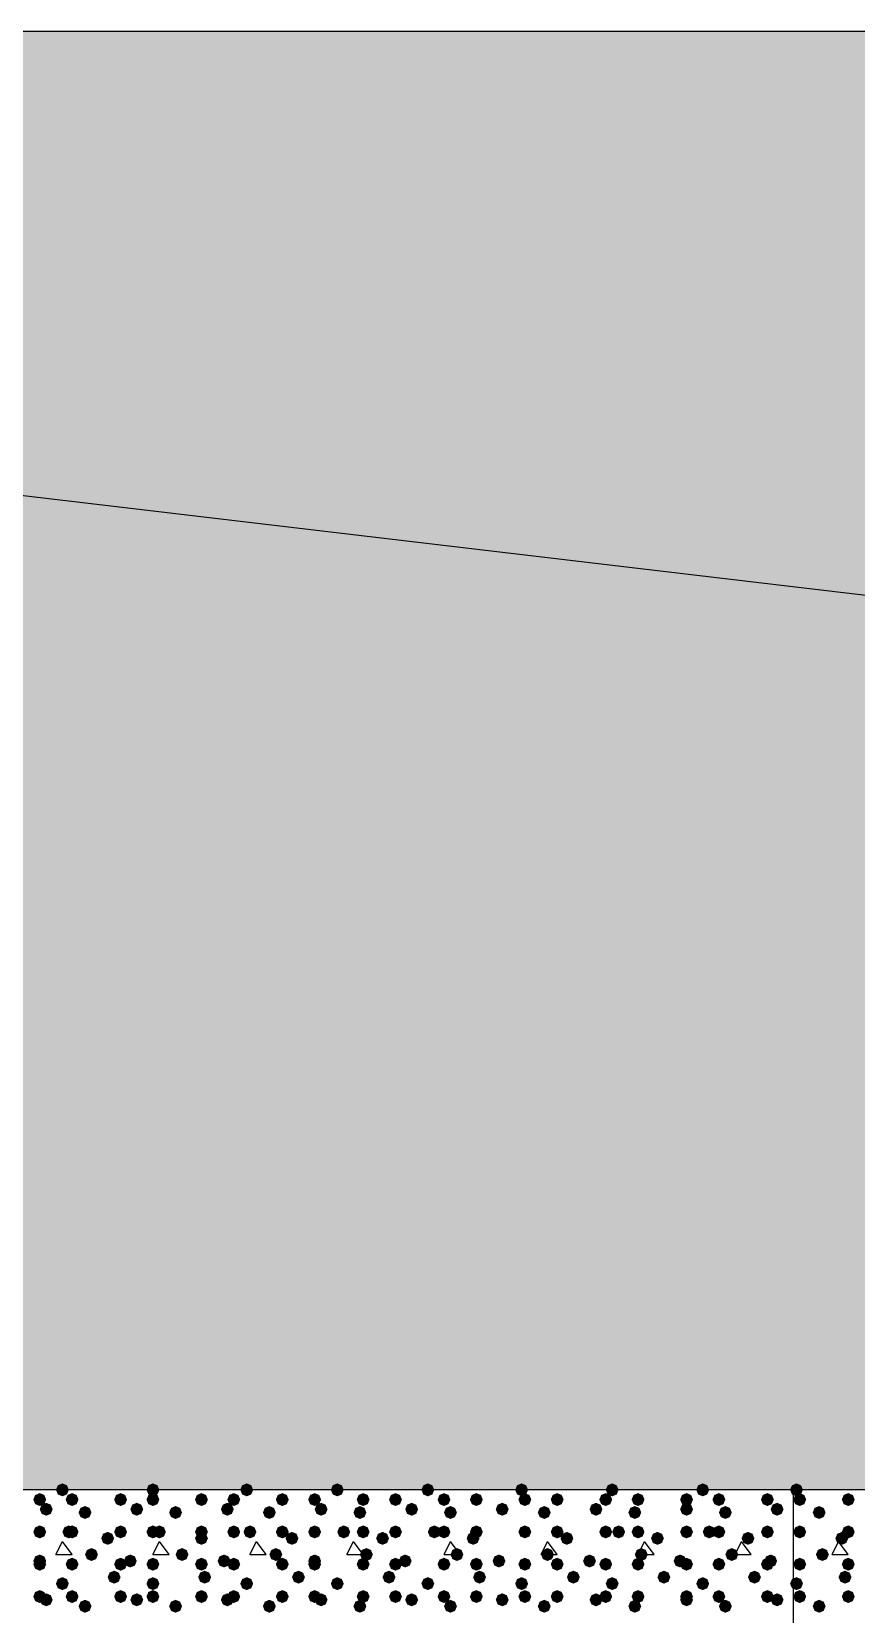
# Model space of a CAD drawing. Header units: millimetres. Extents: x 0 to 420, y 0 to 297.
# Drawn here: x 268.63 to 279.42, y 199.62 to 220.34 of the extents above; entities that cross this region are included whole.
import ezdxf

# ---------------------------------------------------------------- set-up
doc = ezdxf.new("R2010")
doc.units = ezdxf.units.MM
doc.layers.get('0').update_dxf_attribs({"linetype": 'CONTINUOUS'})

msp = doc.modelspace()

# ---------------------------------------------------------------- hatches: boundary and pattern name
at = {"true_color": 0x000008}
h = msp.add_hatch(color=0, dxfattribs=at)
h.paths.add_polyline_path([(378.544667, 220.345), (217.17, 220.345), (378.544667, 201.252667)], flags=0)
h.paths.add_polyline_path([(217.17, 220.345), (378.544667, 201.252667), (217.17, 201.252667)], flags=0)
for points in [[(269.113, 201.252667), (269.088129, 201.192871), (269.028333, 201.168), (268.968538, 201.192871), (268.943667, 201.252667), (268.968537, 201.312462), (269.028333, 201.337333), (269.088129, 201.312463)], [(270.298333, 201.252667), (270.273462, 201.192871), (270.213667, 201.168), (270.153871, 201.192871), (270.129, 201.252667), (270.153871, 201.312462), (270.213667, 201.337333), (270.273462, 201.312463)], [(271.526, 201.252667), (271.501129, 201.192871), (271.441333, 201.168), (271.381538, 201.192871), (271.356667, 201.252667), (271.381537, 201.312462), (271.441333, 201.337333), (271.501129, 201.312463)], [(272.711333, 201.252667), (272.686462, 201.192871), (272.626667, 201.168), (272.566871, 201.192871), (272.542, 201.252667), (272.566871, 201.312462), (272.626667, 201.337333), (272.686462, 201.312463)], [(273.896667, 201.252667), (273.871796, 201.192871), (273.812, 201.168), (273.752204, 201.192871), (273.727333, 201.252667), (273.752204, 201.312462), (273.812, 201.337333), (273.871796, 201.312463)], [(275.124333, 201.252667), (275.099462, 201.192871), (275.039667, 201.168), (274.979871, 201.192871), (274.955, 201.252667), (274.979871, 201.312462), (275.039667, 201.337333), (275.099462, 201.312463)], [(276.309667, 201.252667), (276.284796, 201.192871), (276.225, 201.168), (276.165204, 201.192871), (276.140333, 201.252667), (276.165204, 201.312462), (276.225, 201.337333), (276.284796, 201.312463)], [(277.495, 201.252667), (277.470129, 201.192871), (277.410333, 201.168), (277.350537, 201.192871), (277.325667, 201.252667), (277.350537, 201.312462), (277.410333, 201.337333), (277.470129, 201.312463)], [(268.816667, 201.125667), (268.791796, 201.065871), (268.732, 201.041), (268.672204, 201.065871), (268.647333, 201.125667), (268.672204, 201.185462), (268.732, 201.210333), (268.791796, 201.185463)], [(268.901333, 200.998667), (268.876463, 200.938871), (268.816667, 200.914), (268.756871, 200.938871), (268.732, 200.998667), (268.756871, 201.058462), (268.816667, 201.083333), (268.876462, 201.058463)], [(269.24, 201.125667), (269.215129, 201.065871), (269.155333, 201.041), (269.095537, 201.065871), (269.070667, 201.125667), (269.095537, 201.185462), (269.155333, 201.210333), (269.215129, 201.185463)], [(269.409333, 200.956333), (269.384462, 200.896537), (269.324667, 200.871667), (269.264871, 200.896537), (269.24, 200.956333), (269.264871, 201.016129), (269.324667, 201.041), (269.384462, 201.016129)], [(269.875, 201.125667), (269.850129, 201.065871), (269.790333, 201.041), (269.730537, 201.065871), (269.705667, 201.125667), (269.730537, 201.185462), (269.790333, 201.210333), (269.850129, 201.185463)], [(270.086667, 200.998667), (270.061796, 200.938871), (270.002, 200.914), (269.942204, 200.938871), (269.917333, 200.998667), (269.942204, 201.058462), (270.002, 201.083333), (270.061796, 201.058463)], [(270.298333, 201.125667), (270.273462, 201.065871), (270.213667, 201.041), (270.153871, 201.065871), (270.129, 201.125667), (270.153871, 201.185462), (270.213667, 201.210333), (270.273462, 201.185463)], [(270.594667, 200.956333), (270.569796, 200.896537), (270.51, 200.871667), (270.450204, 200.896537), (270.425333, 200.956333), (270.450204, 201.016129), (270.51, 201.041), (270.569796, 201.016129)], [(270.933333, 201.125667), (270.908462, 201.065871), (270.848667, 201.041), (270.788871, 201.065871), (270.764, 201.125667), (270.788871, 201.185462), (270.848667, 201.210333), (270.908462, 201.185463)], [(271.272, 200.998667), (271.247129, 200.938871), (271.187333, 200.914), (271.127538, 200.938871), (271.102667, 200.998667), (271.127537, 201.058462), (271.187333, 201.083333), (271.247129, 201.058463)], [(271.356667, 201.125667), (271.331796, 201.065871), (271.272, 201.041), (271.212204, 201.065871), (271.187333, 201.125667), (271.212204, 201.185462), (271.272, 201.210333), (271.331796, 201.185463)], [(271.822333, 200.956333), (271.797462, 200.896537), (271.737667, 200.871667), (271.677871, 200.896537), (271.653, 200.956333), (271.677871, 201.016129), (271.737667, 201.041), (271.797462, 201.016129)], [(271.991667, 201.125667), (271.966796, 201.065871), (271.907, 201.041), (271.847204, 201.065871), (271.822333, 201.125667), (271.847204, 201.185462), (271.907, 201.210333), (271.966796, 201.185463)], [(272.415, 201.125667), (272.390129, 201.065871), (272.330333, 201.041), (272.270538, 201.065871), (272.245667, 201.125667), (272.270537, 201.185462), (272.330333, 201.210333), (272.390129, 201.185463)], [(272.499667, 200.998667), (272.474796, 200.938871), (272.415, 200.914), (272.355204, 200.938871), (272.330333, 200.998667), (272.355204, 201.058462), (272.415, 201.083333), (272.474796, 201.058463)], [(273.007667, 200.956333), (272.982796, 200.896537), (272.923, 200.871667), (272.863204, 200.896537), (272.838333, 200.956333), (272.863204, 201.016129), (272.923, 201.041), (272.982796, 201.016129)], [(273.05, 201.125667), (273.025129, 201.065871), (272.965333, 201.041), (272.905538, 201.065871), (272.880667, 201.125667), (272.905537, 201.185462), (272.965333, 201.210333), (273.025129, 201.185463)], [(273.473333, 201.125667), (273.448463, 201.065871), (273.388667, 201.041), (273.328871, 201.065871), (273.304, 201.125667), (273.328871, 201.185462), (273.388667, 201.210333), (273.448462, 201.185463)], [(273.685, 200.998667), (273.660129, 200.938871), (273.600333, 200.914), (273.540538, 200.938871), (273.515667, 200.998667), (273.540537, 201.058462), (273.600333, 201.083333), (273.660129, 201.058463)], [(274.108333, 201.125667), (274.083463, 201.065871), (274.023667, 201.041), (273.963871, 201.065871), (273.939, 201.125667), (273.963871, 201.185462), (274.023667, 201.210333), (274.083462, 201.185463)], [(274.193, 200.956333), (274.168129, 200.896537), (274.108333, 200.871667), (274.048537, 200.896537), (274.023667, 200.956333), (274.048537, 201.016129), (274.108333, 201.041), (274.168129, 201.016129)], [(274.531667, 201.125667), (274.506796, 201.065871), (274.447, 201.041), (274.387204, 201.065871), (274.362333, 201.125667), (274.387204, 201.185462), (274.447, 201.210333), (274.506796, 201.185463)], [(274.870333, 200.998667), (274.845462, 200.938871), (274.785667, 200.914), (274.725871, 200.938871), (274.701, 200.998667), (274.725871, 201.058462), (274.785667, 201.083333), (274.845462, 201.058463)], [(275.166667, 201.125667), (275.141796, 201.065871), (275.082, 201.041), (275.022204, 201.065871), (274.997333, 201.125667), (275.022204, 201.185462), (275.082, 201.210333), (275.141796, 201.185463)], [(275.420667, 200.956333), (275.395796, 200.896537), (275.336, 200.871667), (275.276204, 200.896537), (275.251333, 200.956333), (275.276204, 201.016129), (275.336, 201.041), (275.395796, 201.016129)], [(275.59, 201.125667), (275.565129, 201.065871), (275.505333, 201.041), (275.445538, 201.065871), (275.420667, 201.125667), (275.445537, 201.185462), (275.505333, 201.210333), (275.565129, 201.185463)], [(276.098, 200.998667), (276.073129, 200.938871), (276.013333, 200.914), (275.953538, 200.938871), (275.928667, 200.998667), (275.953537, 201.058462), (276.013333, 201.083333), (276.073129, 201.058463)], [(276.225, 201.125667), (276.200129, 201.065871), (276.140333, 201.041), (276.080537, 201.065871), (276.055667, 201.125667), (276.080537, 201.185462), (276.140333, 201.210333), (276.200129, 201.185463)], [(276.606, 200.956333), (276.581129, 200.896537), (276.521333, 200.871667), (276.461537, 200.896537), (276.436667, 200.956333), (276.461537, 201.016129), (276.521333, 201.041), (276.581129, 201.016129)], [(276.648333, 201.125667), (276.623462, 201.065871), (276.563667, 201.041), (276.503871, 201.065871), (276.479, 201.125667), (276.503871, 201.185462), (276.563667, 201.210333), (276.623462, 201.185463)], [(277.283333, 201.125667), (277.258462, 201.065871), (277.198667, 201.041), (277.138871, 201.065871), (277.114, 201.125667), (277.138871, 201.185462), (277.198667, 201.210333), (277.258462, 201.185463)], [(277.283333, 200.998667), (277.258462, 200.938871), (277.198667, 200.914), (277.138871, 200.938871), (277.114, 200.998667), (277.138871, 201.058462), (277.198667, 201.083333), (277.258462, 201.058463)], [(277.706667, 201.125667), (277.681796, 201.065871), (277.622, 201.041), (277.562204, 201.065871), (277.537333, 201.125667), (277.562204, 201.185462), (277.622, 201.210333), (277.681796, 201.185463)], [(277.791333, 200.956333), (277.766462, 200.896537), (277.706667, 200.871667), (277.646871, 200.896537), (277.622, 200.956333), (277.646871, 201.016129), (277.706667, 201.041), (277.766462, 201.016129)], [(278.341667, 201.125667), (278.316796, 201.065871), (278.257, 201.041), (278.197204, 201.065871), (278.172333, 201.125667), (278.197204, 201.185462), (278.257, 201.210333), (278.316796, 201.185463)], [(278.468667, 200.998667), (278.443796, 200.938871), (278.384, 200.914), (278.324204, 200.938871), (278.299333, 200.998667), (278.324204, 201.058462), (278.384, 201.083333), (278.443796, 201.058463)], [(268.816667, 200.702333), (268.791796, 200.642537), (268.732, 200.617667), (268.672204, 200.642537), (268.647333, 200.702333), (268.672204, 200.762129), (268.732, 200.787), (268.791796, 200.762129)], [(269.197667, 200.702333), (269.172796, 200.642537), (269.113, 200.617667), (269.053204, 200.642537), (269.028333, 200.702333), (269.053204, 200.762129), (269.113, 200.787), (269.172796, 200.762129)], [(269.24, 200.702333), (269.215129, 200.642537), (269.155333, 200.617667), (269.095537, 200.642537), (269.070667, 200.702333), (269.095537, 200.762129), (269.155333, 200.787), (269.215129, 200.762129)], [(269.705667, 200.617667), (269.680796, 200.557871), (269.621, 200.533), (269.561204, 200.557871), (269.536333, 200.617667), (269.561204, 200.677462), (269.621, 200.702333), (269.680796, 200.677463)], [(269.875, 200.702333), (269.850129, 200.642537), (269.790333, 200.617667), (269.730537, 200.642537), (269.705667, 200.702333), (269.730537, 200.762129), (269.790333, 200.787), (269.850129, 200.762129)], [(270.298333, 200.702333), (270.273462, 200.642537), (270.213667, 200.617667), (270.153871, 200.642537), (270.129, 200.702333), (270.153871, 200.762129), (270.213667, 200.787), (270.273462, 200.762129)], [(270.383, 200.702333), (270.358129, 200.642537), (270.298333, 200.617667), (270.238538, 200.642537), (270.213667, 200.702333), (270.238537, 200.762129), (270.298333, 200.787), (270.358129, 200.762129)], [(270.933333, 200.702333), (270.908462, 200.642537), (270.848667, 200.617667), (270.788871, 200.642537), (270.764, 200.702333), (270.788871, 200.762129), (270.848667, 200.787), (270.908462, 200.762129)], [(270.933333, 200.617667), (270.908462, 200.557871), (270.848667, 200.533), (270.788871, 200.557871), (270.764, 200.617667), (270.788871, 200.677462), (270.848667, 200.702333), (270.908462, 200.677463)], [(271.356667, 200.702333), (271.331796, 200.642537), (271.272, 200.617667), (271.212204, 200.642537), (271.187333, 200.702333), (271.212204, 200.762129), (271.272, 200.787), (271.331796, 200.762129)], [(271.568333, 200.702333), (271.543463, 200.642537), (271.483667, 200.617667), (271.423871, 200.642537), (271.399, 200.702333), (271.423871, 200.762129), (271.483667, 200.787), (271.543462, 200.762129)], [(271.991667, 200.702333), (271.966796, 200.642537), (271.907, 200.617667), (271.847204, 200.642537), (271.822333, 200.702333), (271.847204, 200.762129), (271.907, 200.787), (271.966796, 200.762129)], [(272.118667, 200.617667), (272.093796, 200.557871), (272.034, 200.533), (271.974204, 200.557871), (271.949333, 200.617667), (271.974204, 200.677462), (272.034, 200.702333), (272.093796, 200.677463)], [(272.415, 200.702333), (272.390129, 200.642537), (272.330333, 200.617667), (272.270538, 200.642537), (272.245667, 200.702333), (272.270537, 200.762129), (272.330333, 200.787), (272.390129, 200.762129)], [(272.796, 200.702333), (272.771129, 200.642537), (272.711333, 200.617667), (272.651538, 200.642537), (272.626667, 200.702333), (272.651537, 200.762129), (272.711333, 200.787), (272.771129, 200.762129)], [(273.05, 200.702333), (273.025129, 200.642537), (272.965333, 200.617667), (272.905538, 200.642537), (272.880667, 200.702333), (272.905537, 200.762129), (272.965333, 200.787), (273.025129, 200.762129)], [(273.304, 200.617667), (273.279129, 200.557871), (273.219333, 200.533), (273.159538, 200.557871), (273.134667, 200.617667), (273.159537, 200.677462), (273.219333, 200.702333), (273.279129, 200.677463)], [(273.473333, 200.702333), (273.448463, 200.642537), (273.388667, 200.617667), (273.328871, 200.642537), (273.304, 200.702333), (273.328871, 200.762129), (273.388667, 200.787), (273.448462, 200.762129)], [(273.981333, 200.702333), (273.956462, 200.642537), (273.896667, 200.617667), (273.836871, 200.642537), (273.812, 200.702333), (273.836871, 200.762129), (273.896667, 200.787), (273.956462, 200.762129)], [(274.108333, 200.702333), (274.083463, 200.642537), (274.023667, 200.617667), (273.963871, 200.642537), (273.939, 200.702333), (273.963871, 200.762129), (274.023667, 200.787), (274.083462, 200.762129)], [(274.489333, 200.617667), (274.464462, 200.557871), (274.404667, 200.533), (274.344871, 200.557871), (274.32, 200.617667), (274.344871, 200.677462), (274.404667, 200.702333), (274.464462, 200.677463)], [(274.531667, 200.702333), (274.506796, 200.642537), (274.447, 200.617667), (274.387204, 200.642537), (274.362333, 200.702333), (274.387204, 200.762129), (274.447, 200.787), (274.506796, 200.762129)], [(275.166667, 200.702333), (275.141796, 200.642537), (275.082, 200.617667), (275.022204, 200.642537), (274.997333, 200.702333), (275.022204, 200.762129), (275.082, 200.787), (275.141796, 200.762129)], [(275.166667, 200.702333), (275.141796, 200.642537), (275.082, 200.617667), (275.022204, 200.642537), (274.997333, 200.702333), (275.022204, 200.762129), (275.082, 200.787), (275.141796, 200.762129)], [(275.59, 200.702333), (275.565129, 200.642537), (275.505333, 200.617667), (275.445538, 200.642537), (275.420667, 200.702333), (275.445537, 200.762129), (275.505333, 200.787), (275.565129, 200.762129)], [(275.717, 200.617667), (275.692129, 200.557871), (275.632333, 200.533), (275.572537, 200.557871), (275.547667, 200.617667), (275.572537, 200.677462), (275.632333, 200.702333), (275.692129, 200.677463)], [(276.225, 200.702333), (276.200129, 200.642537), (276.140333, 200.617667), (276.080537, 200.642537), (276.055667, 200.702333), (276.080537, 200.762129), (276.140333, 200.787), (276.200129, 200.762129)], [(276.394333, 200.702333), (276.369462, 200.642537), (276.309667, 200.617667), (276.249871, 200.642537), (276.225, 200.702333), (276.249871, 200.762129), (276.309667, 200.787), (276.369462, 200.762129)], [(276.648333, 200.702333), (276.623462, 200.642537), (276.563667, 200.617667), (276.503871, 200.642537), (276.479, 200.702333), (276.503871, 200.762129), (276.563667, 200.787), (276.623462, 200.762129)], [(276.902333, 200.617667), (276.877462, 200.557871), (276.817667, 200.533), (276.757871, 200.557871), (276.733, 200.617667), (276.757871, 200.677462), (276.817667, 200.702333), (276.877462, 200.677463)], [(277.283333, 200.702333), (277.258462, 200.642537), (277.198667, 200.617667), (277.138871, 200.642537), (277.114, 200.702333), (277.138871, 200.762129), (277.198667, 200.787), (277.258462, 200.762129)], [(277.579667, 200.702333), (277.554796, 200.642537), (277.495, 200.617667), (277.435204, 200.642537), (277.410333, 200.702333), (277.435204, 200.762129), (277.495, 200.787), (277.554796, 200.762129)], [(277.706667, 200.702333), (277.681796, 200.642537), (277.622, 200.617667), (277.562204, 200.642537), (277.537333, 200.702333), (277.562204, 200.762129), (277.622, 200.787), (277.681796, 200.762129)], [(278.087667, 200.617667), (278.062796, 200.557871), (278.003, 200.533), (277.943204, 200.557871), (277.918333, 200.617667), (277.943204, 200.677462), (278.003, 200.702333), (278.062796, 200.677463)], [(278.341667, 200.702333), (278.316796, 200.642537), (278.257, 200.617667), (278.197204, 200.642537), (278.172333, 200.702333), (278.197204, 200.762129), (278.257, 200.787), (278.316796, 200.762129)], [(268.816667, 200.321333), (268.791796, 200.261537), (268.732, 200.236667), (268.672204, 200.261537), (268.647333, 200.321333), (268.672204, 200.381129), (268.732, 200.406), (268.791796, 200.381129)], [(269.494, 200.406), (269.469129, 200.346204), (269.409333, 200.321333), (269.349538, 200.346204), (269.324667, 200.406), (269.349537, 200.465796), (269.409333, 200.490667), (269.469129, 200.465796)], [(270.002, 200.321333), (269.977129, 200.261537), (269.917333, 200.236667), (269.857538, 200.261537), (269.832667, 200.321333), (269.857537, 200.381129), (269.917333, 200.406), (269.977129, 200.381129)], [(270.679333, 200.406), (270.654463, 200.346204), (270.594667, 200.321333), (270.534871, 200.346204), (270.51, 200.406), (270.534871, 200.465796), (270.594667, 200.490667), (270.654462, 200.465796)], [(271.229667, 200.321333), (271.204796, 200.261537), (271.145, 200.236667), (271.085204, 200.261537), (271.060333, 200.321333), (271.085204, 200.381129), (271.145, 200.406), (271.204796, 200.381129)], [(271.907, 200.406), (271.882129, 200.346204), (271.822333, 200.321333), (271.762538, 200.346204), (271.737667, 200.406), (271.762537, 200.465796), (271.822333, 200.490667), (271.882129, 200.465796)], [(272.415, 200.321333), (272.390129, 200.261537), (272.330333, 200.236667), (272.270538, 200.261537), (272.245667, 200.321333), (272.270537, 200.381129), (272.330333, 200.406), (272.390129, 200.381129)], [(273.092333, 200.406), (273.067462, 200.346204), (273.007667, 200.321333), (272.947871, 200.346204), (272.923, 200.406), (272.947871, 200.465796), (273.007667, 200.490667), (273.067462, 200.465796)], [(273.600333, 200.321333), (273.575462, 200.261537), (273.515667, 200.236667), (273.455871, 200.261537), (273.431, 200.321333), (273.455871, 200.381129), (273.515667, 200.406), (273.575462, 200.381129)], [(274.277667, 200.406), (274.252796, 200.346204), (274.193, 200.321333), (274.133204, 200.346204), (274.108333, 200.406), (274.133204, 200.465796), (274.193, 200.490667), (274.252796, 200.465796)], [(274.828, 200.321333), (274.803129, 200.261537), (274.743333, 200.236667), (274.683538, 200.261537), (274.658667, 200.321333), (274.683537, 200.381129), (274.743333, 200.406), (274.803129, 200.381129)], [(275.463, 200.406), (275.438129, 200.346204), (275.378333, 200.321333), (275.318537, 200.346204), (275.293667, 200.406), (275.318537, 200.465796), (275.378333, 200.490667), (275.438129, 200.465796)], [(276.013333, 200.321333), (275.988462, 200.261537), (275.928667, 200.236667), (275.868871, 200.261537), (275.844, 200.321333), (275.868871, 200.381129), (275.928667, 200.406), (275.988462, 200.381129)], [(276.690667, 200.406), (276.665796, 200.346204), (276.606, 200.321333), (276.546204, 200.346204), (276.521333, 200.406), (276.546204, 200.465796), (276.606, 200.490667), (276.665796, 200.465796)], [(277.198667, 200.321333), (277.173796, 200.261537), (277.114, 200.236667), (277.054204, 200.261537), (277.029333, 200.321333), (277.054204, 200.381129), (277.114, 200.406), (277.173796, 200.381129)], [(277.876, 200.406), (277.851129, 200.346204), (277.791333, 200.321333), (277.731537, 200.346204), (277.706667, 200.406), (277.731537, 200.465796), (277.791333, 200.490667), (277.851129, 200.465796)], [(278.384, 200.321333), (278.359129, 200.261537), (278.299333, 200.236667), (278.239537, 200.261537), (278.214667, 200.321333), (278.239537, 200.381129), (278.299333, 200.406), (278.359129, 200.381129)], [(268.816667, 200.279), (268.791796, 200.219204), (268.732, 200.194333), (268.672204, 200.219204), (268.647333, 200.279), (268.672204, 200.338796), (268.732, 200.363667), (268.791796, 200.338796)], [(269.24, 200.279), (269.215129, 200.219204), (269.155333, 200.194333), (269.095537, 200.219204), (269.070667, 200.279), (269.095537, 200.338796), (269.155333, 200.363667), (269.215129, 200.338796)], [(269.790333, 200.109667), (269.765463, 200.049871), (269.705667, 200.025), (269.645871, 200.049871), (269.621, 200.109667), (269.645871, 200.169462), (269.705667, 200.194333), (269.765462, 200.169463)], [(269.875, 200.279), (269.850129, 200.219204), (269.790333, 200.194333), (269.730537, 200.219204), (269.705667, 200.279), (269.730537, 200.338796), (269.790333, 200.363667), (269.850129, 200.338796)], [(270.298333, 200.279), (270.273462, 200.219204), (270.213667, 200.194333), (270.153871, 200.219204), (270.129, 200.279), (270.153871, 200.338796), (270.213667, 200.363667), (270.273462, 200.338796)], [(270.933333, 200.279), (270.908462, 200.219204), (270.848667, 200.194333), (270.788871, 200.219204), (270.764, 200.279), (270.788871, 200.338796), (270.848667, 200.363667), (270.908462, 200.338796)], [(270.975667, 200.109667), (270.950796, 200.049871), (270.891, 200.025), (270.831204, 200.049871), (270.806333, 200.109667), (270.831204, 200.169462), (270.891, 200.194333), (270.950796, 200.169463)], [(271.356667, 200.279), (271.331796, 200.219204), (271.272, 200.194333), (271.212204, 200.219204), (271.187333, 200.279), (271.212204, 200.338796), (271.272, 200.363667), (271.331796, 200.338796)], [(271.991667, 200.279), (271.966796, 200.219204), (271.907, 200.194333), (271.847204, 200.219204), (271.822333, 200.279), (271.847204, 200.338796), (271.907, 200.363667), (271.966796, 200.338796)], [(272.203333, 200.109667), (272.178463, 200.049871), (272.118667, 200.025), (272.058871, 200.049871), (272.034, 200.109667), (272.058871, 200.169462), (272.118667, 200.194333), (272.178462, 200.169463)], [(272.415, 200.279), (272.390129, 200.219204), (272.330333, 200.194333), (272.270538, 200.219204), (272.245667, 200.279), (272.270537, 200.338796), (272.330333, 200.363667), (272.390129, 200.338796)], [(273.05, 200.279), (273.025129, 200.219204), (272.965333, 200.194333), (272.905538, 200.219204), (272.880667, 200.279), (272.905537, 200.338796), (272.965333, 200.363667), (273.025129, 200.338796)], [(273.388667, 200.109667), (273.363796, 200.049871), (273.304, 200.025), (273.244204, 200.049871), (273.219333, 200.109667), (273.244204, 200.169462), (273.304, 200.194333), (273.363796, 200.169463)], [(273.473333, 200.279), (273.448463, 200.219204), (273.388667, 200.194333), (273.328871, 200.219204), (273.304, 200.279), (273.328871, 200.338796), (273.388667, 200.363667), (273.448462, 200.338796)], [(274.108333, 200.279), (274.083463, 200.219204), (274.023667, 200.194333), (273.963871, 200.219204), (273.939, 200.279), (273.963871, 200.338796), (274.023667, 200.363667), (274.083462, 200.338796)], [(274.531667, 200.279), (274.506796, 200.219204), (274.447, 200.194333), (274.387204, 200.219204), (274.362333, 200.279), (274.387204, 200.338796), (274.447, 200.363667), (274.506796, 200.338796)], [(274.574, 200.109667), (274.549129, 200.049871), (274.489333, 200.025), (274.429538, 200.049871), (274.404667, 200.109667), (274.429537, 200.169462), (274.489333, 200.194333), (274.549129, 200.169463)], [(275.166667, 200.279), (275.141796, 200.219204), (275.082, 200.194333), (275.022204, 200.219204), (274.997333, 200.279), (275.022204, 200.338796), (275.082, 200.363667), (275.141796, 200.338796)], [(275.59, 200.279), (275.565129, 200.219204), (275.505333, 200.194333), (275.445538, 200.219204), (275.420667, 200.279), (275.445537, 200.338796), (275.505333, 200.363667), (275.565129, 200.338796)], [(275.801667, 200.109667), (275.776796, 200.049871), (275.717, 200.025), (275.657204, 200.049871), (275.632333, 200.109667), (275.657204, 200.169462), (275.717, 200.194333), (275.776796, 200.169463)], [(276.225, 200.279), (276.200129, 200.219204), (276.140333, 200.194333), (276.080537, 200.219204), (276.055667, 200.279), (276.080537, 200.338796), (276.140333, 200.363667), (276.200129, 200.338796)], [(276.648333, 200.279), (276.623462, 200.219204), (276.563667, 200.194333), (276.503871, 200.219204), (276.479, 200.279), (276.503871, 200.338796), (276.563667, 200.363667), (276.623462, 200.338796)], [(276.987, 200.109667), (276.962129, 200.049871), (276.902333, 200.025), (276.842538, 200.049871), (276.817667, 200.109667), (276.842537, 200.169462), (276.902333, 200.194333), (276.962129, 200.169463)], [(277.283333, 200.279), (277.258462, 200.219204), (277.198667, 200.194333), (277.138871, 200.219204), (277.114, 200.279), (277.138871, 200.338796), (277.198667, 200.363667), (277.258462, 200.338796)], [(277.706667, 200.279), (277.681796, 200.219204), (277.622, 200.194333), (277.562204, 200.219204), (277.537333, 200.279), (277.562204, 200.338796), (277.622, 200.363667), (277.681796, 200.338796)], [(278.172333, 200.109667), (278.147462, 200.049871), (278.087667, 200.025), (278.027871, 200.049871), (278.003, 200.109667), (278.027871, 200.169462), (278.087667, 200.194333), (278.147462, 200.169463)], [(278.341667, 200.279), (278.316796, 200.219204), (278.257, 200.194333), (278.197204, 200.219204), (278.172333, 200.279), (278.197204, 200.338796), (278.257, 200.363667), (278.316796, 200.338796)], [(269.113, 200.025), (269.088129, 199.965204), (269.028333, 199.940333), (268.968538, 199.965204), (268.943667, 200.025), (268.968537, 200.084796), (269.028333, 200.109667), (269.088129, 200.084796)], [(270.298333, 200.025), (270.273462, 199.965204), (270.213667, 199.940333), (270.153871, 199.965204), (270.129, 200.025), (270.153871, 200.084796), (270.213667, 200.109667), (270.273462, 200.084796)], [(271.526, 200.025), (271.501129, 199.965204), (271.441333, 199.940333), (271.381538, 199.965204), (271.356667, 200.025), (271.381537, 200.084796), (271.441333, 200.109667), (271.501129, 200.084796)], [(272.711333, 200.025), (272.686462, 199.965204), (272.626667, 199.940333), (272.566871, 199.965204), (272.542, 200.025), (272.566871, 200.084796), (272.626667, 200.109667), (272.686462, 200.084796)], [(273.896667, 200.025), (273.871796, 199.965204), (273.812, 199.940333), (273.752204, 199.965204), (273.727333, 200.025), (273.752204, 200.084796), (273.812, 200.109667), (273.871796, 200.084796)], [(275.124333, 200.025), (275.099462, 199.965204), (275.039667, 199.940333), (274.979871, 199.965204), (274.955, 200.025), (274.979871, 200.084796), (275.039667, 200.109667), (275.099462, 200.084796)], [(276.309667, 200.025), (276.284796, 199.965204), (276.225, 199.940333), (276.165204, 199.965204), (276.140333, 200.025), (276.165204, 200.084796), (276.225, 200.109667), (276.284796, 200.084796)], [(277.495, 200.025), (277.470129, 199.965204), (277.410333, 199.940333), (277.350537, 199.965204), (277.325667, 200.025), (277.350537, 200.084796), (277.410333, 200.109667), (277.470129, 200.084796)], [(268.816667, 199.855667), (268.791796, 199.795871), (268.732, 199.771), (268.672204, 199.795871), (268.647333, 199.855667), (268.672204, 199.915462), (268.732, 199.940333), (268.791796, 199.915463)], [(268.901333, 199.813333), (268.876463, 199.753537), (268.816667, 199.728667), (268.756871, 199.753537), (268.732, 199.813333), (268.756871, 199.873129), (268.816667, 199.898), (268.876462, 199.873129)], [(269.24, 199.855667), (269.215129, 199.795871), (269.155333, 199.771), (269.095537, 199.795871), (269.070667, 199.855667), (269.095537, 199.915462), (269.155333, 199.940333), (269.215129, 199.915463)], [(269.409333, 199.728667), (269.384462, 199.668871), (269.324667, 199.644), (269.264871, 199.668871), (269.24, 199.728667), (269.264871, 199.788462), (269.324667, 199.813333), (269.384462, 199.788463)], [(269.875, 199.855667), (269.850129, 199.795871), (269.790333, 199.771), (269.730537, 199.795871), (269.705667, 199.855667), (269.730537, 199.915462), (269.790333, 199.940333), (269.850129, 199.915463)], [(270.086667, 199.813333), (270.061796, 199.753537), (270.002, 199.728667), (269.942204, 199.753537), (269.917333, 199.813333), (269.942204, 199.873129), (270.002, 199.898), (270.061796, 199.873129)], [(270.298333, 199.855667), (270.273462, 199.795871), (270.213667, 199.771), (270.153871, 199.795871), (270.129, 199.855667), (270.153871, 199.915462), (270.213667, 199.940333), (270.273462, 199.915463)], [(270.594667, 199.728667), (270.569796, 199.668871), (270.51, 199.644), (270.450204, 199.668871), (270.425333, 199.728667), (270.450204, 199.788462), (270.51, 199.813333), (270.569796, 199.788463)], [(270.933333, 199.855667), (270.908462, 199.795871), (270.848667, 199.771), (270.788871, 199.795871), (270.764, 199.855667), (270.788871, 199.915462), (270.848667, 199.940333), (270.908462, 199.915463)], [(271.272, 199.813333), (271.247129, 199.753537), (271.187333, 199.728667), (271.127538, 199.753537), (271.102667, 199.813333), (271.127537, 199.873129), (271.187333, 199.898), (271.247129, 199.873129)], [(271.356667, 199.855667), (271.331796, 199.795871), (271.272, 199.771), (271.212204, 199.795871), (271.187333, 199.855667), (271.212204, 199.915462), (271.272, 199.940333), (271.331796, 199.915463)], [(271.822333, 199.728667), (271.797462, 199.668871), (271.737667, 199.644), (271.677871, 199.668871), (271.653, 199.728667), (271.677871, 199.788462), (271.737667, 199.813333), (271.797462, 199.788463)], [(271.991667, 199.855667), (271.966796, 199.795871), (271.907, 199.771), (271.847204, 199.795871), (271.822333, 199.855667), (271.847204, 199.915462), (271.907, 199.940333), (271.966796, 199.915463)], [(272.415, 199.855667), (272.390129, 199.795871), (272.330333, 199.771), (272.270538, 199.795871), (272.245667, 199.855667), (272.270537, 199.915462), (272.330333, 199.940333), (272.390129, 199.915463)], [(272.499667, 199.813333), (272.474796, 199.753537), (272.415, 199.728667), (272.355204, 199.753537), (272.330333, 199.813333), (272.355204, 199.873129), (272.415, 199.898), (272.474796, 199.873129)], [(273.007667, 199.728667), (272.982796, 199.668871), (272.923, 199.644), (272.863204, 199.668871), (272.838333, 199.728667), (272.863204, 199.788462), (272.923, 199.813333), (272.982796, 199.788463)], [(273.05, 199.855667), (273.025129, 199.795871), (272.965333, 199.771), (272.905538, 199.795871), (272.880667, 199.855667), (272.905537, 199.915462), (272.965333, 199.940333), (273.025129, 199.915463)], [(273.473333, 199.855667), (273.448463, 199.795871), (273.388667, 199.771), (273.328871, 199.795871), (273.304, 199.855667), (273.328871, 199.915462), (273.388667, 199.940333), (273.448462, 199.915463)], [(273.685, 199.813333), (273.660129, 199.753537), (273.600333, 199.728667), (273.540538, 199.753537), (273.515667, 199.813333), (273.540537, 199.873129), (273.600333, 199.898), (273.660129, 199.873129)], [(274.108333, 199.855667), (274.083463, 199.795871), (274.023667, 199.771), (273.963871, 199.795871), (273.939, 199.855667), (273.963871, 199.915462), (274.023667, 199.940333), (274.083462, 199.915463)], [(274.193, 199.728667), (274.168129, 199.668871), (274.108333, 199.644), (274.048537, 199.668871), (274.023667, 199.728667), (274.048537, 199.788462), (274.108333, 199.813333), (274.168129, 199.788463)], [(274.531667, 199.855667), (274.506796, 199.795871), (274.447, 199.771), (274.387204, 199.795871), (274.362333, 199.855667), (274.387204, 199.915462), (274.447, 199.940333), (274.506796, 199.915463)], [(274.870333, 199.813333), (274.845462, 199.753537), (274.785667, 199.728667), (274.725871, 199.753537), (274.701, 199.813333), (274.725871, 199.873129), (274.785667, 199.898), (274.845462, 199.873129)], [(275.166667, 199.855667), (275.141796, 199.795871), (275.082, 199.771), (275.022204, 199.795871), (274.997333, 199.855667), (275.022204, 199.915462), (275.082, 199.940333), (275.141796, 199.915463)], [(275.420667, 199.728667), (275.395796, 199.668871), (275.336, 199.644), (275.276204, 199.668871), (275.251333, 199.728667), (275.276204, 199.788462), (275.336, 199.813333), (275.395796, 199.788463)], [(275.59, 199.855667), (275.565129, 199.795871), (275.505333, 199.771), (275.445538, 199.795871), (275.420667, 199.855667), (275.445537, 199.915462), (275.505333, 199.940333), (275.565129, 199.915463)], [(276.098, 199.813333), (276.073129, 199.753537), (276.013333, 199.728667), (275.953538, 199.753537), (275.928667, 199.813333), (275.953537, 199.873129), (276.013333, 199.898), (276.073129, 199.873129)], [(276.225, 199.855667), (276.200129, 199.795871), (276.140333, 199.771), (276.080537, 199.795871), (276.055667, 199.855667), (276.080537, 199.915462), (276.140333, 199.940333), (276.200129, 199.915463)], [(276.606, 199.728667), (276.581129, 199.668871), (276.521333, 199.644), (276.461537, 199.668871), (276.436667, 199.728667), (276.461537, 199.788462), (276.521333, 199.813333), (276.581129, 199.788463)], [(276.648333, 199.855667), (276.623462, 199.795871), (276.563667, 199.771), (276.503871, 199.795871), (276.479, 199.855667), (276.503871, 199.915462), (276.563667, 199.940333), (276.623462, 199.915463)], [(277.283333, 199.855667), (277.258462, 199.795871), (277.198667, 199.771), (277.138871, 199.795871), (277.114, 199.855667), (277.138871, 199.915462), (277.198667, 199.940333), (277.258462, 199.915463)], [(277.283333, 199.813333), (277.258462, 199.753537), (277.198667, 199.728667), (277.138871, 199.753537), (277.114, 199.813333), (277.138871, 199.873129), (277.198667, 199.898), (277.258462, 199.873129)], [(277.706667, 199.855667), (277.681796, 199.795871), (277.622, 199.771), (277.562204, 199.795871), (277.537333, 199.855667), (277.562204, 199.915462), (277.622, 199.940333), (277.681796, 199.915463)], [(277.791333, 199.728667), (277.766462, 199.668871), (277.706667, 199.644), (277.646871, 199.668871), (277.622, 199.728667), (277.646871, 199.788462), (277.706667, 199.813333), (277.766462, 199.788463)], [(278.341667, 199.855667), (278.316796, 199.795871), (278.257, 199.771), (278.197204, 199.795871), (278.172333, 199.855667), (278.197204, 199.915462), (278.257, 199.940333), (278.316796, 199.915463)], [(278.468667, 199.813333), (278.443796, 199.753537), (278.384, 199.728667), (278.324204, 199.753537), (278.299333, 199.813333), (278.324204, 199.873129), (278.384, 199.898), (278.443796, 199.873129)]]:
    msp.add_hatch(color=0, dxfattribs=at).paths.add_polyline_path(points, flags=0)
at = {"true_color": 0x000007}
for points in [[(278.722667, 201.252667), (278.697796, 201.192871), (278.638, 201.168), (278.578204, 201.192871), (278.553333, 201.252667), (278.578204, 201.312462), (278.638, 201.337333), (278.697796, 201.312463)], [(278.765, 201.125667), (278.740129, 201.065871), (278.680333, 201.041), (278.620538, 201.065871), (278.595667, 201.125667), (278.620537, 201.185462), (278.680333, 201.210333), (278.740129, 201.185463)], [(279.019, 200.956333), (278.994129, 200.896537), (278.934333, 200.871667), (278.874537, 200.896537), (278.849667, 200.956333), (278.874537, 201.016129), (278.934333, 201.041), (278.994129, 201.016129)], [(279.4, 201.125667), (279.375129, 201.065871), (279.315333, 201.041), (279.255538, 201.065871), (279.230667, 201.125667), (279.255537, 201.185462), (279.315333, 201.210333), (279.375129, 201.185463)], [(278.765, 200.702333), (278.740129, 200.642537), (278.680333, 200.617667), (278.620538, 200.642537), (278.595667, 200.702333), (278.620537, 200.762129), (278.680333, 200.787), (278.740129, 200.762129)], [(278.765, 200.702333), (278.740129, 200.642537), (278.680333, 200.617667), (278.620538, 200.642537), (278.595667, 200.702333), (278.620537, 200.762129), (278.680333, 200.787), (278.740129, 200.762129)], [(279.315333, 200.617667), (279.290462, 200.557871), (279.230667, 200.533), (279.170871, 200.557871), (279.146, 200.617667), (279.170871, 200.677462), (279.230667, 200.702333), (279.290462, 200.677463)], [(279.4, 200.702333), (279.375129, 200.642537), (279.315333, 200.617667), (279.255538, 200.642537), (279.230667, 200.702333), (279.255537, 200.762129), (279.315333, 200.787), (279.375129, 200.762129)], [(279.061333, 200.406), (279.036462, 200.346204), (278.976667, 200.321333), (278.916871, 200.346204), (278.892, 200.406), (278.916871, 200.465796), (278.976667, 200.490667), (279.036462, 200.465796)], [(278.765, 200.279), (278.740129, 200.219204), (278.680333, 200.194333), (278.620538, 200.219204), (278.595667, 200.279), (278.620537, 200.338796), (278.680333, 200.363667), (278.740129, 200.338796)], [(279.357667, 200.109667), (279.332796, 200.049871), (279.273, 200.025), (279.213204, 200.049871), (279.188333, 200.109667), (279.213204, 200.169462), (279.273, 200.194333), (279.332796, 200.169463)], [(279.4, 200.279), (279.375129, 200.219204), (279.315333, 200.194333), (279.255538, 200.219204), (279.230667, 200.279), (279.255537, 200.338796), (279.315333, 200.363667), (279.375129, 200.338796)], [(278.722667, 200.025), (278.697796, 199.965204), (278.638, 199.940333), (278.578204, 199.965204), (278.553333, 200.025), (278.578204, 200.084796), (278.638, 200.109667), (278.697796, 200.084796)], [(278.765, 199.855667), (278.740129, 199.795871), (278.680333, 199.771), (278.620538, 199.795871), (278.595667, 199.855667), (278.620537, 199.915462), (278.680333, 199.940333), (278.740129, 199.915463)], [(279.019, 199.728667), (278.994129, 199.668871), (278.934333, 199.644), (278.874537, 199.668871), (278.849667, 199.728667), (278.874537, 199.788462), (278.934333, 199.813333), (278.994129, 199.788463)], [(279.4, 199.855667), (279.375129, 199.795871), (279.315333, 199.771), (279.255538, 199.795871), (279.230667, 199.855667), (279.255537, 199.915462), (279.315333, 199.940333), (279.375129, 199.915463)]]:
    msp.add_hatch(color=0, dxfattribs=at).paths.add_polyline_path(points, flags=0)

# ---------------------------------------------------------------- linework, layer by layer
at = {"color": 0, "true_color": 0x000007}
for points in [[(31.369, 201.252667), (31.369, 177.927), (379.603, 177.927), (379.603, 201.252667), (217.17, 201.252667), (217.17, 222.461667), (193.844333, 222.461667), (193.844333, 201.252667)], [(31.369, 201.252667), (31.369, 177.927), (379.603, 177.927), (379.603, 201.252667), (217.17, 201.252667), (217.17, 222.461667), (193.844333, 222.461667), (193.844333, 201.252667)], [(278.595667, 201.252667), (278.595667, 199.136), (280.712333, 199.136), (280.712333, 201.252667)]]:
    msp.add_lwpolyline(points, close=True, dxfattribs=at)
at = {"color": 0, "true_color": 0x000008}
for points in [[(378.544667, 220.345), (217.17, 220.345), (378.544667, 201.252667)], [(217.17, 220.345), (378.544667, 201.252667), (217.17, 201.252667)]]:
    msp.add_lwpolyline(points, close=True, dxfattribs=at)
at = {"color": 0, "true_color": 0x000007}
for points in [[(278.595667, 201.252667), (259.545667, 201.252667)], [(279.103667, 200.406), (279.188333, 200.575333)], [(279.103667, 200.406), (279.315333, 200.406)], [(279.315333, 200.406), (279.188333, 200.575333)]]:
    msp.add_lwpolyline(points, dxfattribs=at)
at = {"color": 0, "true_color": 0x000008}
for points in [[(268.943667, 200.406), (269.028333, 200.575333)], [(268.943667, 200.406), (269.155333, 200.406)], [(269.155333, 200.406), (269.028333, 200.575333)], [(270.213667, 200.406), (270.298333, 200.575333)], [(270.213667, 200.406), (270.425333, 200.406)], [(270.425333, 200.406), (270.298333, 200.575333)], [(271.483667, 200.406), (271.568333, 200.575333)], [(271.483667, 200.406), (271.695333, 200.406)], [(271.695333, 200.406), (271.568333, 200.575333)], [(272.753667, 200.406), (272.838333, 200.575333)], [(272.753667, 200.406), (272.965333, 200.406)], [(272.965333, 200.406), (272.838333, 200.575333)], [(274.023667, 200.406), (274.108333, 200.575333)], [(274.023667, 200.406), (274.235333, 200.406)], [(274.235333, 200.406), (274.108333, 200.575333)], [(275.293667, 200.406), (275.378333, 200.575333)], [(275.293667, 200.406), (275.505333, 200.406)], [(275.505333, 200.406), (275.378333, 200.575333)], [(276.563667, 200.406), (276.648333, 200.575333)], [(276.563667, 200.406), (276.775333, 200.406)], [(276.775333, 200.406), (276.648333, 200.575333)], [(277.833667, 200.406), (277.918333, 200.575333)], [(277.833667, 200.406), (278.045333, 200.406)], [(278.045333, 200.406), (277.918333, 200.575333)]]:
    msp.add_lwpolyline(points, dxfattribs=at)

doc.saveas('drawing.dxf')
